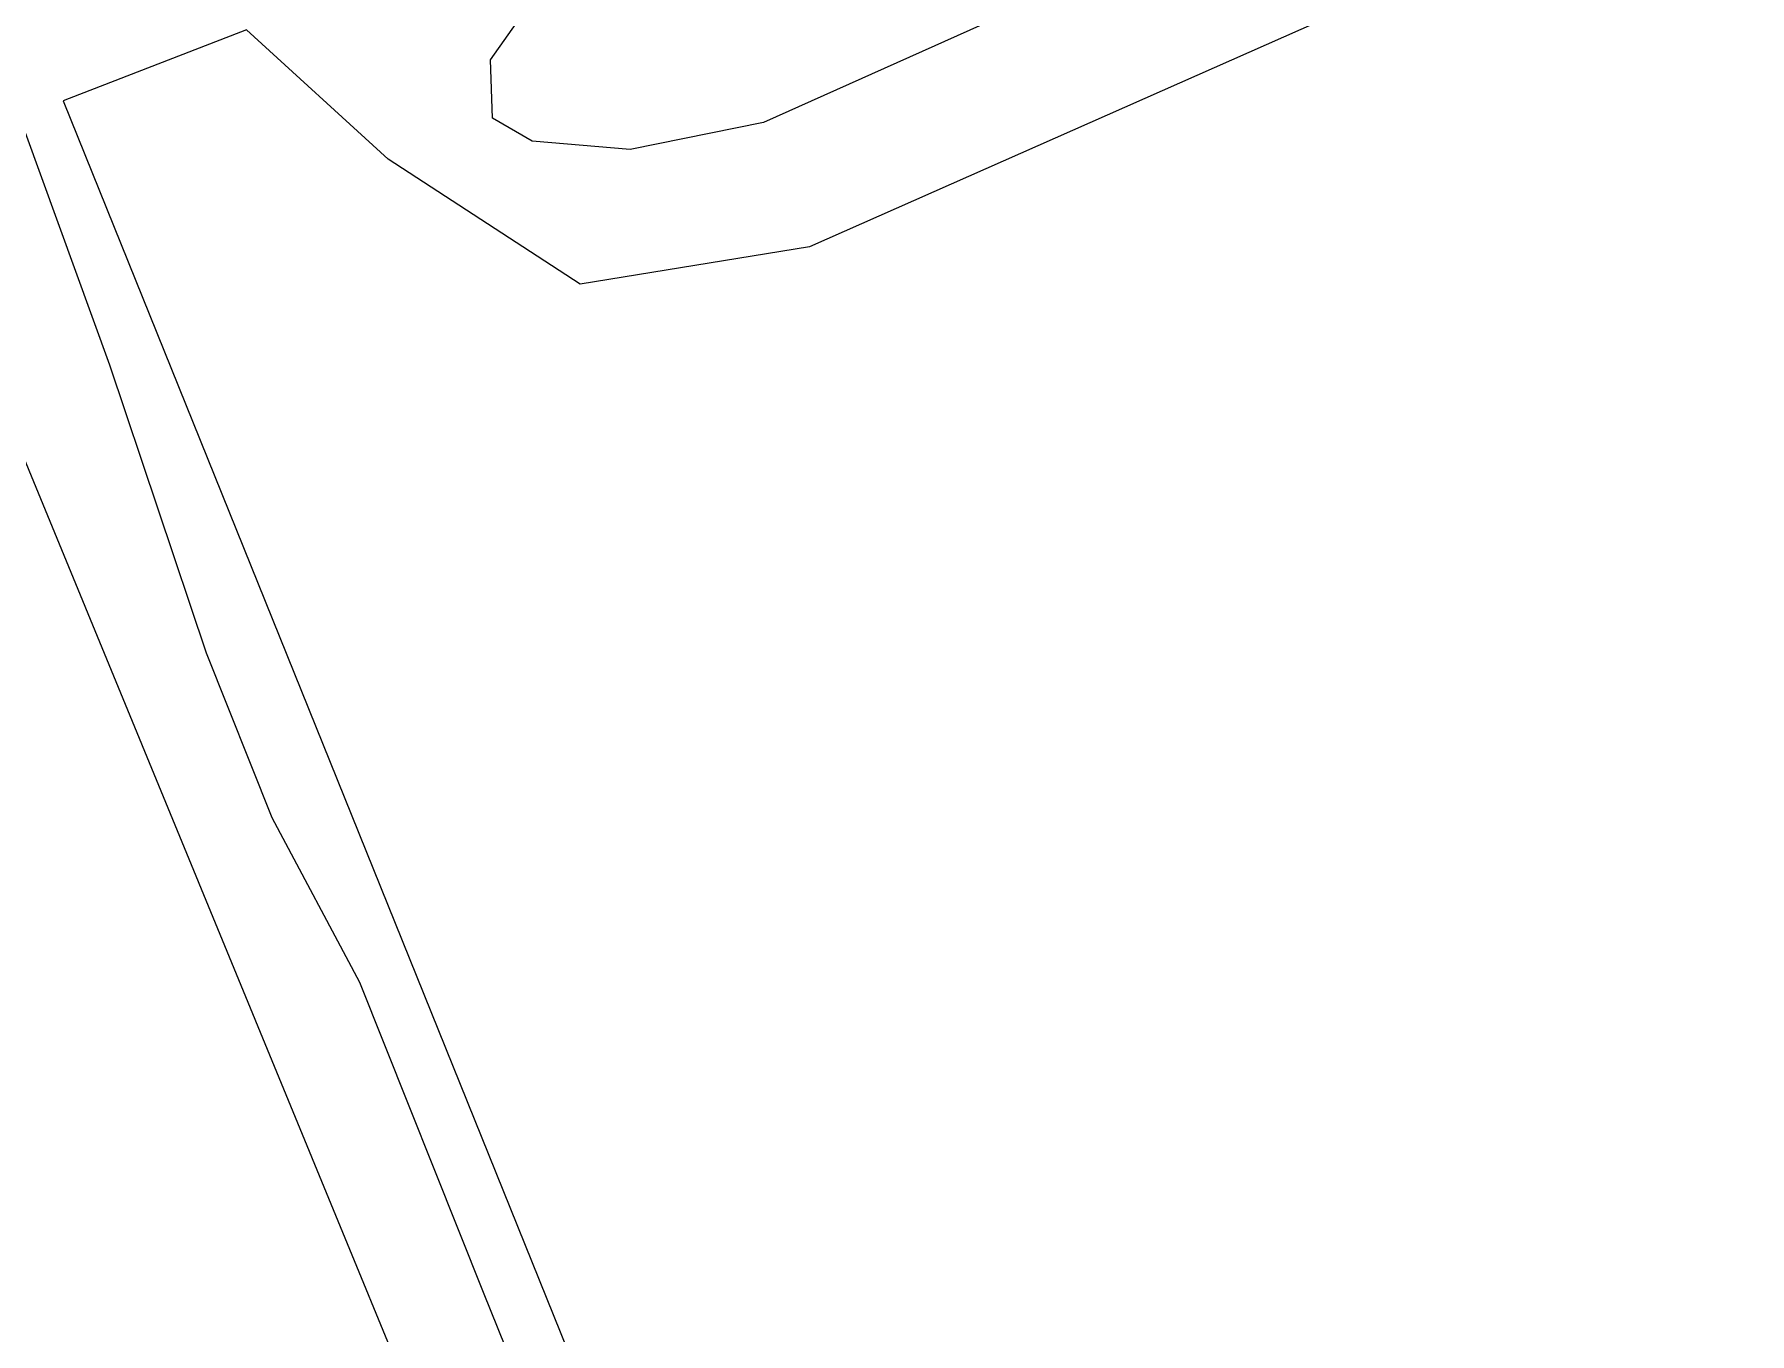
# Model space of a CAD drawing. Header units: inches. Extents: x 653559 to 669309, y 7245317 to 7256454.
# Drawn here: x 662825.7 to 663152.3, y 7251768.6 to 7252015.9 of the extents above; entities that cross this region are included whole.
import ezdxf

# ---------------------------------------------------------------- set-up
doc = ezdxf.new("R2010")
doc.units = ezdxf.units.IN
doc.header["$MEASUREMENT"] = 0
for name, color, linetype in [('Agricola', 3, 'Continuous'), ('Caminos', 1, 'Continuous'), ('Reserva', 92, 'Continuous')]:
    doc.layers.add(name, color=color, linetype=linetype)

msp = doc.modelspace()

# ---------------------------------------------------------------- linework, layer by layer
at = {"layer": 'Agricola', "transparency": 33554613}
msp.add_lwpolyline([(663784.49, 7251640.49), (663468.58, 7252194.53), (662973.28, 7251975.46), (662929.62, 7251968.31), (662893.11, 7251992.12), (662866.12, 7252016.73), (662831.2, 7252003.24), (663024.87, 7251523.81), (663078.06, 7251355.54), (663259.03, 7250967.39), (663379.68, 7251059.47), (663466.2, 7251158.69)], close=True, dxfattribs=at)
at = {"layer": 'Caminos', "transparency": 33554613}
msp.add_lwpolyline([(663032.08, 7251443.23), (663003.93, 7251536.15), (662990.6, 7251575.52), (662951.44, 7251676.91), (662911.22, 7251776.39), (662887.73, 7251835.45), (662871, 7251866.77), (662858.52, 7251898.1), (662840.1, 7251952.92), (662814.17, 7252024.26)], dxfattribs=at)
at = {"layer": 'Reserva', "transparency": 33554613}
msp.add_lwpolyline([(663070.93, 7252046.75), (662964.57, 7251999.13), (662939.17, 7251993.97), (662920.52, 7251995.56), (662912.98, 7251999.92), (662912.58, 7252011.04), (662919.33, 7252020.56)], dxfattribs=at)
msp.add_lwpolyline([(663149.16, 7250921.8), (662708.92, 7251940.07), (662708.08, 7251954.67), (662711.91, 7251962.05), (662740.09, 7251979.12), (662792.48, 7251978.72), (662808.35, 7251972.37), (662970.68, 7251578.27), (663040.53, 7251375.87), (663164.35, 7251103.61), (663223.09, 7250978.99), (663227.72, 7250961.26), (663223.09, 7250951.34), (663160.91, 7250919.92)], close=True, dxfattribs=at)

doc.saveas('drawing.dxf')
